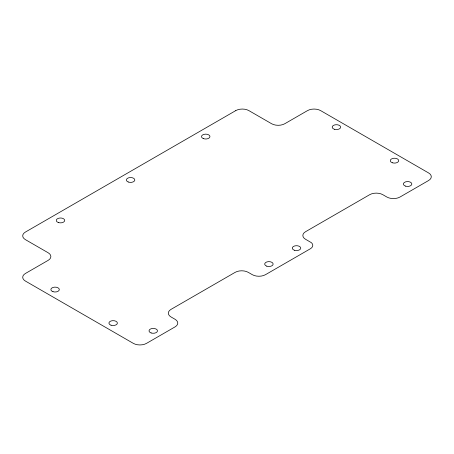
<?xml version="1.0" encoding="UTF-8"?>
<svg xmlns="http://www.w3.org/2000/svg" width="454" height="454" viewBox="0 0 454 454"><rect width="100%" height="100%" fill="white"/><g stroke="black" fill="none" stroke-linecap="round" stroke-linejoin="round"><path stroke-width="0.68" d="M235.745 110.623L25.424 232.051A9.301 5.369 0 0 0 25.424 239.644L48.147 252.759A9.301 5.369 0 0 1 48.147 260.358L25.424 273.473A9.301 5.369 0 0 0 25.424 281.066L133.351 343.377A9.301 5.369 0 0 0 146.506 343.377L175.062 326.88A9.301 5.369 0 0 0 175.062 319.287L171.033 316.96A9.301 5.369 0 0 1 171.033 309.367L235.132 272.36A9.301 5.369 0 0 1 248.287 272.36L252.316 274.681A9.301 5.369 0 0 0 265.471 274.687L310.655 248.605A8.467 4.886 0 0 0 311.416 242.691L305.565 239.292A9.301 5.369 0 0 1 305.565 231.699L369.681 194.692A9.301 5.369 0 0 1 382.83 194.692L386.859 197.019A9.301 5.369 0 0 0 400.014 197.019L428.576 180.527A9.301 5.369 0 0 0 428.576 172.934L320.649 110.623A9.301 5.369 0 0 0 307.494 110.623L284.777 123.738A9.301 5.369 0 0 1 271.623 123.738L248.9 110.623A9.301 5.369 0 0 0 235.745 110.623M52.976 291.678A4.228 2.44 0 0 0 59.321 289.567A4.228 2.44 0 0 0 52.976 287.45A4.228 2.44 0 0 0 52.976 291.678M111.043 325.206A4.228 2.44 0 0 0 117.387 323.089A4.228 2.44 0 0 0 111.043 320.978A4.228 2.44 0 0 0 111.043 325.206M392.375 162.776A4.228 2.44 0 0 0 398.72 160.665A4.228 2.44 0 0 0 392.375 158.548A4.228 2.44 0 0 0 392.375 162.776M334.309 129.254A4.228 2.44 0 0 0 340.653 127.137A4.228 2.44 0 0 0 334.309 125.026A4.228 2.44 0 0 0 334.309 129.254M203.369 138.601A4.228 2.44 0 0 0 209.952 136.75A4.228 2.44 0 0 0 203.891 134.378A4.228 2.44 0 0 0 203.369 138.601M128.221 181.986A4.228 2.44 0 0 0 134.804 180.136A4.228 2.44 0 0 0 128.743 177.769A4.228 2.44 0 0 0 128.221 181.986M58.379 222.545A4.228 2.44 0 0 0 64.723 220.434A4.228 2.44 0 0 0 58.379 218.317A4.228 2.44 0 0 0 58.379 222.545M405.484 186.117A4.228 2.44 0 0 0 411.829 184.001A4.228 2.44 0 0 0 405.484 181.889A4.228 2.44 0 0 0 405.484 186.117M294.396 250.25A4.228 2.44 0 0 0 300.741 248.139A4.228 2.44 0 0 0 294.396 246.023A4.228 2.44 0 0 0 294.396 250.25M266.804 266.18A4.228 2.44 0 0 0 273.143 264.069A4.228 2.44 0 0 0 266.804 261.952A4.228 2.44 0 0 0 266.804 266.18M151.142 332.958A4.228 2.44 0 0 0 157.481 330.847A4.228 2.44 0 0 0 151.142 328.73A4.228 2.44 0 0 0 151.142 332.958"/></g></svg>
